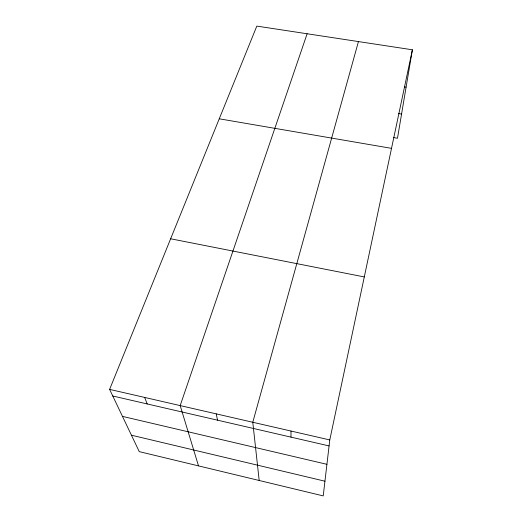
<?xml version="1.0" encoding="UTF-8"?>
<svg xmlns="http://www.w3.org/2000/svg" width="522" height="522" viewBox="0 0 522 522"><rect width="100%" height="100%" fill="white"/><g stroke="black" fill="none" stroke-linecap="round" stroke-linejoin="round"><path stroke-width="0.78" d="M412.387 49.792L329.78 439.942L323.222 495.9L139.257 451.628L109.613 389.386L256.817 26.1L412.387 49.792L397.49 138.258L393.536 137.586M358.444 41.577L252.778 422.259L259.18 480.488M307.132 33.76L180.181 405.587L198.51 465.885M404.491 86.887L406.096 87.141M398.384 113.548L401.562 114.077M219.253 118.801L391.52 148.359M170.635 238.782L364.297 276.934M109.613 389.386L329.78 439.942M112.759 395.996L329.082 445.925M122.474 416.386L326.922 464.312M131.427 435.191L324.945 481.199M144.646 397.431L147.211 403.95M216.219 413.868L217.543 420.184M290.989 431.035L290.995 437.136"/></g></svg>
